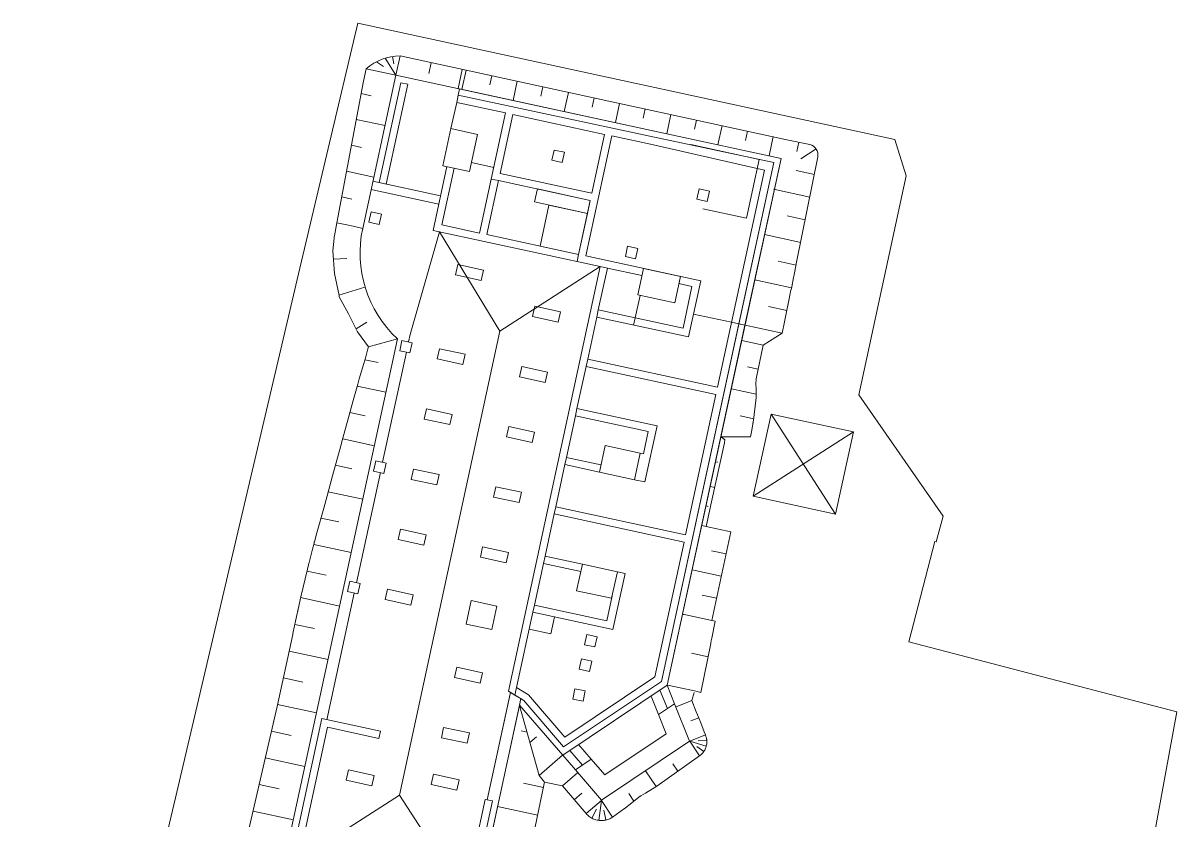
# Model space of a CAD drawing. Header units: metres. Extents: x 2679952 to 2680062, y 1247416 to 1247568.
# Drawn here: x 2679952.5 to 2680062.1, y 1247491.8 to 1247567.6 of the extents above; entities that cross this region are included whole.
import ezdxf

# ---------------------------------------------------------------- set-up
doc = ezdxf.new("R2010")
doc.units = ezdxf.units.M
doc.layers.add('flaeche', color=7, linetype='Continuous', lineweight=9, true_color=0xffffff)
doc.layers.add('linie', color=7, linetype='Continuous', lineweight=9)

msp = doc.modelspace()

# ---------------------------------------------------------------- linework, layer by layer
at = {"layer": 'flaeche'}
msp.add_lwpolyline([(2680025.71, 1247416.73, -0.036704), (2679986.75, 1247423.69), (2679952.46, 1247432.45), (2679962.7, 1247476), (2679967.06, 1247494.49), (2679972.15, 1247516.11), (2679977.56, 1247539.18), (2679978.64, 1247543.77), (2679984.27, 1247567.59), (2680035.31, 1247556.54), (2680036.38, 1247553.08), (2680031.9, 1247532.27), (2680039.89, 1247520.72), (2680039.23, 1247518.3), (2680039.12, 1247518.32), (2680036.63, 1247508.8), (2680062.12, 1247502.13), (2680059.12, 1247485.89), (2680049.26, 1247445.16), (2680042.09, 1247415.51, -0.015199)], format="xyb", close=True, dxfattribs=at)
at = {"layer": 'linie'}
for p, q in [((2679987.57, 1247564.41), (2679987.7, 1247563.71)), ((2679987.89, 1247562.64), (2679988.29, 1247564.47)), ((2679985.07, 1247563.26), (2679984.81, 1247562.06)), ((2679985.07, 1247563.26), (2679987.89, 1247562.64)), ((2679986.05, 1247563.92), (2679986.71, 1247563.46)), ((2679986.86, 1247564.25), (2679987.89, 1247562.64)), ((2679991.24, 1247563.83), (2679991.02, 1247562.8)), ((2679994.2, 1247563.19), (2679993.8, 1247561.37)), ((2679994.57, 1247563.11), (2679994.17, 1247561.29)), ((2679997, 1247562.59), (2679996.81, 1247561.72)), ((2679984.81, 1247562.06), (2679982.29, 1247548.62)), ((2679999.43, 1247562.06), (2679999.04, 1247560.23)), ((2680001.86, 1247561.53), (2680001.68, 1247560.66)), ((2679984.59, 1247560.9), (2679985.55, 1247560.69)), ((2680004.3, 1247561.01), (2680003.9, 1247559.18)), ((2680006.73, 1247560.48), (2680006.54, 1247559.6)), ((2680009.16, 1247559.95), (2680008.77, 1247558.13)), ((2680011.59, 1247559.43), (2680011.4, 1247558.55)), ((2680014.03, 1247558.9), (2680013.63, 1247557.08)), ((2679984.13, 1247558.44), (2679986.86, 1247557.85)), ((2680016.46, 1247558.37), (2680016.27, 1247557.5)), ((2680018.89, 1247557.85), (2680018.49, 1247556.02)), ((2680021.32, 1247557.32), (2680021.13, 1247556.44)), ((2680023.75, 1247556.8), (2680023.36, 1247554.97)), ((2679983.67, 1247555.99), (2679984.63, 1247555.78)), ((2680026.19, 1247556.27), (2680026, 1247555.39)), ((2680027.85, 1247555.63), (2680026.38, 1247554.68)), ((2679983.21, 1247553.53), (2679985.8, 1247552.96)), ((2680027.67, 1247553.21), (2680025.95, 1247553.59)), ((2680027.24, 1247551.06), (2680023.77, 1247551.81)), ((2679982.75, 1247551.07), (2679983.71, 1247550.86)), ((2680026.8, 1247548.9), (2680025.09, 1247549.27)), ((2679982.29, 1247548.62), (2679982.05, 1247547.37)), ((2679982.29, 1247548.62), (2679983.24, 1247548.41)), ((2679982.29, 1247548.62), (2679982.29, 1247548.62)), ((2679983.24, 1247548.41), (2679983.83, 1247548.28)), ((2679983.83, 1247548.28), (2679984.74, 1247548.08)), ((2679982.02, 1247547.14), (2679981.89, 1247545.96)), ((2679982.03, 1247547.21), (2679982.02, 1247547.14)), ((2679982.04, 1247547.29), (2679982.03, 1247547.21)), ((2679982.05, 1247547.37), (2679982.04, 1247547.29)), ((2680026.37, 1247546.74), (2680022.91, 1247547.49)), ((2679981.89, 1247545.96), (2679982.05, 1247543.81)), ((2679981.95, 1247545.17), (2679983.22, 1247545.22)), ((2680025.92, 1247544.59), (2680024.21, 1247544.96)), ((2680025.71, 1247543.52), (2680025.98, 1247544.86)), ((2679982.05, 1247543.81), (2679982.49, 1247541.69)), ((2680025.69, 1247543.46), (2680025.71, 1247543.52)), ((2679982.48, 1247541.73), (2679984.95, 1247542.48)), ((2680025.49, 1247542.43), (2680022.02, 1247543.18)), ((2680025.48, 1247542.36), (2680025.51, 1247542.52)), ((2680025.51, 1247542.52), (2680025.68, 1247543.41)), ((2680025.68, 1247543.41), (2680025.69, 1247543.46)), ((2679982.49, 1247541.69), (2679982.51, 1247541.59)), ((2679982.51, 1247541.59), (2679983.38, 1247539.95)), ((2680025.24, 1247541.24), (2680025.38, 1247541.9)), ((2680025.38, 1247541.91), (2680025.41, 1247542.05)), ((2680025.38, 1247541.9), (2680025.38, 1247541.91)), ((2680025.41, 1247542.05), (2680025.44, 1247542.2)), ((2680025.41, 1247542.05), (2680025.41, 1247542.05)), ((2680025.44, 1247542.21), (2680025.48, 1247542.36)), ((2680025.44, 1247542.2), (2680025.44, 1247542.21)), ((2680025.48, 1247542.36), (2680025.48, 1247542.36)), ((2680025.48, 1247542.36), (2680025.48, 1247542.36)), ((2680025.04, 1247540.28), (2680023.3, 1247540.65)), ((2680024.83, 1247539.2), (2680025.11, 1247540.64)), ((2680025.11, 1247540.64), (2680025.12, 1247540.65)), ((2680025.12, 1247540.69), (2680025.13, 1247540.7)), ((2680025.12, 1247540.68), (2680025.12, 1247540.69)), ((2680025.12, 1247540.67), (2680025.12, 1247540.68)), ((2680025.12, 1247540.66), (2680025.12, 1247540.67)), ((2680025.12, 1247540.65), (2680025.12, 1247540.66)), ((2680025.13, 1247540.73), (2680025.14, 1247540.74)), ((2680025.13, 1247540.72), (2680025.13, 1247540.73)), ((2680025.13, 1247540.71), (2680025.13, 1247540.72)), ((2680025.13, 1247540.7), (2680025.13, 1247540.71)), ((2680025.14, 1247540.79), (2680025.15, 1247540.82)), ((2680025.14, 1247540.78), (2680025.14, 1247540.79)), ((2680025.14, 1247540.77), (2680025.14, 1247540.78)), ((2680025.14, 1247540.75), (2680025.14, 1247540.77)), ((2680025.14, 1247540.74), (2680025.14, 1247540.75)), ((2680025.15, 1247540.84), (2680025.16, 1247540.86)), ((2680025.15, 1247540.82), (2680025.15, 1247540.84)), ((2680025.16, 1247540.88), (2680025.17, 1247540.91)), ((2680025.16, 1247540.86), (2680025.16, 1247540.88)), ((2680025.17, 1247540.91), (2680025.18, 1247540.97)), ((2680025.18, 1247540.98), (2680025.23, 1247541.21)), ((2680025.18, 1247540.97), (2680025.18, 1247540.98)), ((2680025.23, 1247541.21), (2680025.24, 1247541.24)), ((2679983.38, 1247539.95), (2679984.26, 1247538.24)), ((2679984.11, 1247538.53), (2679985.14, 1247539.18)), ((2680019.8, 1247539.16), (2680020.48, 1247539.01)), ((2680024.59, 1247538.12), (2680024.83, 1247539.2)), ((2679984.26, 1247538.24), (2679985.29, 1247536.81)), ((2679997.76, 1247538.3), (2679988.23, 1247494.22)), ((2680021.07, 1247538.89), (2680020.63, 1247538.98)), ((2680024.59, 1247538.12), (2680021.09, 1247538.88)), ((2680022.81, 1247536.98), (2680024.59, 1247538.12)), ((2679985.29, 1247536.81), (2679988.04, 1247537.59)), ((2680022.81, 1247536.98), (2680020.78, 1247537.42)), ((2680022.12, 1247533.77), (2680022.81, 1247536.98)), ((2679985.03, 1247535.89), (2679984.84, 1247535.25)), ((2679985.24, 1247536.64), (2679985.03, 1247535.89)), ((2679985.29, 1247536.81), (2679985.24, 1247536.64)), ((2679985.29, 1247536.81), (2679985.29, 1247536.81)), ((2679984.84, 1247535.25), (2679984.41, 1247533.77)), ((2679984.94, 1247535.6), (2679986.22, 1247535.33)), ((2680022.32, 1247534.69), (2680021.3, 1247534.91)), ((2679984.41, 1247533.77), (2679984.27, 1247533.29)), ((2680022.11, 1247533.27), (2680022.12, 1247533.77)), ((2679984.21, 1247533.06), (2679983.84, 1247531.72)), ((2679984.27, 1247533.27), (2679984.21, 1247533.06)), ((2679984.22, 1247533.1), (2679986.94, 1247532.51)), ((2679984.27, 1247533.29), (2679984.27, 1247533.27)), ((2679984.27, 1247533.27), (2679984.27, 1247533.27)), ((2680022.12, 1247532.34), (2680019.79, 1247532.84)), ((2680022.12, 1247532.83), (2680022.11, 1247533.27)), ((2680022.13, 1247531.93), (2680022.12, 1247532.83)), ((2679983.84, 1247531.72), (2679983.26, 1247529.64)), ((2680021.88, 1247529.85), (2680022.1, 1247531.74)), ((2680022.1, 1247531.74), (2680022.11, 1247531.77)), ((2680022.11, 1247531.81), (2680022.13, 1247531.92)), ((2680022.11, 1247531.79), (2680022.11, 1247531.81)), ((2680022.11, 1247531.77), (2680022.11, 1247531.79)), ((2680022.13, 1247531.92), (2680022.13, 1247531.93)), ((2679983.53, 1247530.59), (2679984.96, 1247530.28)), ((2679983.26, 1247529.64), (2679982.74, 1247527.69)), ((2680021.9, 1247529.99), (2680020.6, 1247530.27)), ((2680021.71, 1247528.92), (2680021.78, 1247529.32)), ((2680021.78, 1247529.32), (2680021.81, 1247529.48)), ((2680021.81, 1247529.48), (2680021.83, 1247529.56)), ((2680021.83, 1247529.56), (2680021.84, 1247529.61)), ((2680021.84, 1247529.61), (2680021.85, 1247529.65)), ((2680021.85, 1247529.69), (2680021.88, 1247529.85)), ((2680021.85, 1247529.67), (2680021.85, 1247529.69)), ((2680021.85, 1247529.65), (2680021.85, 1247529.67)), ((2680021.88, 1247529.85), (2680021.88, 1247529.85)), ((2680018.8, 1247528.27), (2680021.5, 1247528.28)), ((2680019.17, 1247528), (2680018.8, 1247528.27)), ((2680021.5, 1247528.28), (2680021.5, 1247528.28)), ((2680021.5, 1247528.28), (2680021.56, 1247528.27)), ((2680021.56, 1247528.27), (2680021.59, 1247528.27)), ((2680021.59, 1247528.27), (2680021.71, 1247528.92)), ((2679982.73, 1247527.65), (2679982.29, 1247526.07)), ((2679982.74, 1247527.69), (2679982.73, 1247527.68)), ((2679982.73, 1247527.68), (2679982.73, 1247527.66)), ((2679982.73, 1247527.66), (2679982.73, 1247527.65)), ((2679982.74, 1247527.69), (2679982.74, 1247527.69)), ((2679982.84, 1247528.08), (2679985.85, 1247527.43)), ((2680017.89, 1247522.08), (2680019.11, 1247527.71)), ((2680019.11, 1247527.74), (2680019.17, 1247528)), ((2680019.11, 1247527.72), (2680019.11, 1247527.74)), ((2680019.11, 1247527.71), (2680019.11, 1247527.72)), ((2679982.29, 1247526.07), (2679981.87, 1247524.57)), ((2680003.95, 1247525.63), (2680004.1, 1247526.32)), ((2679982.15, 1247525.57), (2679983.72, 1247525.23)), ((2680018.29, 1247525.91), (2680018.49, 1247525.86)), ((2679981.87, 1247524.57), (2679981.35, 1247522.66)), ((2679981.46, 1247523.06), (2679984.75, 1247522.35)), ((2680017.78, 1247523.55), (2680018.19, 1247523.46)), ((2679981.35, 1247522.66), (2679981.03, 1247521.49)), ((2680017.38, 1247521.7), (2680017.58, 1247521.65)), ((2680017.39, 1247519.75), (2680017.89, 1247522.08)), ((2679981.03, 1247521.49), (2679980.38, 1247519.16)), ((2679980.77, 1247520.55), (2679982.48, 1247520.18)), ((2680016.98, 1247519.84), (2680017.39, 1247519.75)), ((2680019.73, 1247519.25), (2680017.39, 1247519.75)), ((2679980.15, 1247518.29), (2679980.14, 1247518.26)), ((2679980.38, 1247519.16), (2679980.15, 1247518.29)), ((2680017.91, 1247510.82), (2680019.73, 1247519.25)), ((2679979.88, 1247517.21), (2679979.65, 1247516.33)), ((2679979.98, 1247517.61), (2679979.88, 1247517.21)), ((2679980.12, 1247518.18), (2679979.98, 1247517.61)), ((2679980.09, 1247518.04), (2679983.65, 1247517.27)), ((2679980.13, 1247518.22), (2679980.12, 1247518.18)), ((2679980.14, 1247518.26), (2679980.13, 1247518.22)), ((2680019.28, 1247517.14), (2680017.9, 1247517.44)), ((2679979.6, 1247516.11), (2679979.5, 1247515.7)), ((2679979.63, 1247516.26), (2679979.6, 1247516.11)), ((2679979.65, 1247516.33), (2679979.63, 1247516.26)), ((2679979.5, 1247515.7), (2679978.86, 1247513.08)), ((2679979.46, 1247515.52), (2679981.28, 1247515.12)), ((2680018.82, 1247515.03), (2680016.06, 1247515.63)), ((2679978.86, 1247513.08), (2679978.61, 1247511.9)), ((2679978.84, 1247512.99), (2679982.55, 1247512.19)), ((2680018.36, 1247512.93), (2680016.99, 1247513.22)), ((2679978.58, 1247511.76), (2679978.57, 1247511.72)), ((2679978.57, 1247511.72), (2679978.57, 1247511.7)), ((2679978.59, 1247511.8), (2679978.58, 1247511.78)), ((2679978.58, 1247511.78), (2679978.58, 1247511.76)), ((2679978.6, 1247511.84), (2679978.59, 1247511.82)), ((2679978.59, 1247511.82), (2679978.59, 1247511.8)), ((2679978.61, 1247511.9), (2679978.6, 1247511.86)), ((2679978.6, 1247511.86), (2679978.6, 1247511.84)), ((2679978.52, 1247511.47), (2679978.1, 1247509.57)), ((2679978.54, 1247511.57), (2679978.52, 1247511.51)), ((2679978.52, 1247511.51), (2679978.52, 1247511.49)), ((2679978.52, 1247511.49), (2679978.52, 1247511.47)), ((2679978.55, 1247511.62), (2679978.54, 1247511.59)), ((2679978.54, 1247511.59), (2679978.54, 1247511.57)), ((2679978.56, 1247511.66), (2679978.55, 1247511.64)), ((2679978.55, 1247511.64), (2679978.55, 1247511.62)), ((2679978.57, 1247511.7), (2679978.56, 1247511.68)), ((2679978.56, 1247511.68), (2679978.56, 1247511.66)), ((2680017.91, 1247510.82), (2680015.15, 1247511.42)), ((2680015.21, 1247511.37), (2680015.15, 1247511.42)), ((2680018.24, 1247510.75), (2680017.91, 1247510.82)), ((2680017.92, 1247509.15), (2680018.24, 1247510.75)), ((2679978.1, 1247509.57), (2679978.09, 1247509.5)), ((2679978.29, 1247510.45), (2679980.15, 1247510.05)), ((2679978.09, 1247509.5), (2679976.61, 1247502.64)), ((2680016.88, 1247503.99), (2680017.81, 1247508.63)), ((2680017.81, 1247508.63), (2680017.82, 1247508.69)), ((2680017.82, 1247508.69), (2680017.84, 1247508.75)), ((2680017.84, 1247508.75), (2680017.85, 1247508.81)), ((2680017.85, 1247508.81), (2680017.86, 1247508.87)), ((2680017.86, 1247508.87), (2680017.87, 1247508.92)), ((2680017.87, 1247508.92), (2680017.88, 1247508.98)), ((2680017.88, 1247508.98), (2680017.9, 1247509.04)), ((2680017.9, 1247509.04), (2680017.91, 1247509.1)), ((2680017.91, 1247509.1), (2680017.92, 1247509.15)), ((2679977.75, 1247507.91), (2679981.45, 1247507.11)), ((2680017.56, 1247507.37), (2680015.99, 1247507.71)), ((2679977.2, 1247505.37), (2679979.05, 1247504.97)), ((2680016.27, 1247504.12), (2680013.7, 1247504.68)), ((2680016.88, 1247503.99), (2680016.27, 1247504.12)), ((2680016.02, 1247503.2), (2680014.52, 1247502.6)), ((2680016.02, 1247503.2), (2680016.23, 1247503.99)), ((2680016.44, 1247502.15), (2680016.02, 1247503.2)), ((2679976.61, 1247502.64), (2679973.76, 1247490.29)), ((2679976.65, 1247502.83), (2679980.35, 1247502.03)), ((2680001.51, 1247496.1), (2679999.64, 1247502.75)), ((2680016.56, 1247501.85), (2680016.44, 1247502.15)), ((2680016.86, 1247501.09), (2680016.56, 1247501.85)), ((2680016.56, 1247501.85), (2680016.56, 1247501.85)), ((2680016.56, 1247501.85), (2680016.56, 1247501.85)), ((2680016.56, 1247501.85), (2680016.56, 1247501.85)), ((2680016.67, 1247501.57), (2680015.92, 1247501.27)), ((2680017.19, 1247500.25), (2680016.86, 1247501.09)), ((2679976.07, 1247500.3), (2679977.93, 1247499.89)), ((2680000.36, 1247500.2), (2679999.81, 1247500.32)), ((2680000.63, 1247499.22), (2680001.26, 1247499.75)), ((2680017.32, 1247499.94), (2680015.83, 1247499.34)), ((2680017.32, 1247499.94), (2680017.19, 1247500.25)), ((2680017.36, 1247499.81), (2680017.32, 1247499.94)), ((2680017.4, 1247499.68), (2680017.36, 1247499.81)), ((2680017.42, 1247499.55), (2680017.4, 1247499.68)), ((2680017.38, 1247498.86), (2680015.83, 1247499.34)), ((2680016.75, 1247497.96), (2680015.83, 1247499.34)), ((2680017.15, 1247498.36), (2680016.49, 1247498.85)), ((2680017.44, 1247499.41), (2680016.63, 1247499.37)), ((2680017.24, 1247498.51), (2680017.29, 1247498.6)), ((2680017.29, 1247498.6), (2680017.33, 1247498.7)), ((2680017.33, 1247498.7), (2680017.37, 1247498.8)), ((2680017.37, 1247498.8), (2680017.39, 1247498.9)), ((2680017.39, 1247498.9), (2680017.42, 1247499.01)), ((2680017.43, 1247499.52), (2680017.42, 1247499.55)), ((2680017.42, 1247499.01), (2680017.43, 1247499.11)), ((2680017.43, 1247499.43), (2680017.43, 1247499.52)), ((2680017.44, 1247499.32), (2680017.43, 1247499.43)), ((2680017.43, 1247499.11), (2680017.44, 1247499.22)), ((2680017.44, 1247499.22), (2680017.44, 1247499.32)), ((2679975.48, 1247497.76), (2679979.25, 1247496.95)), ((2680001.51, 1247496.1), (2680003.73, 1247498.01)), ((2680012.69, 1247495.07), (2680016.75, 1247497.96)), ((2680016.75, 1247497.96), (2680016.84, 1247498.02)), ((2680016.84, 1247498.02), (2680016.92, 1247498.09)), ((2680016.92, 1247498.09), (2680016.99, 1247498.17)), ((2680016.99, 1247498.17), (2680017.06, 1247498.24)), ((2680017.06, 1247498.24), (2680017.13, 1247498.33)), ((2680017.13, 1247498.33), (2680017.19, 1247498.42)), ((2680017.19, 1247498.42), (2680017.24, 1247498.51)), ((2680012.63, 1247495.03), (2680011.63, 1247496.53)), ((2680014.69, 1247496.49), (2680014.21, 1247497.21)), ((2680001.93, 1247494.96), (2680000.03, 1247495.37)), ((2680000.36, 1247487.52), (2680002, 1247495.33)), ((2680002.03, 1247495.47), (2680001.51, 1247496.1)), ((2680002, 1247495.33), (2680002.03, 1247495.47)), ((2680002.03, 1247495.47), (2680003.72, 1247495.12)), ((2680003.72, 1247495.12), (2680005.16, 1247496.35)), ((2679974.9, 1247495.23), (2679976.8, 1247494.82)), ((2680003.72, 1247495.12), (2680005.97, 1247492.47)), ((2680004.85, 1247493.79), (2680005.57, 1247494.41)), ((2680010.52, 1247493.64), (2680010.02, 1247494.38)), ((2680011.17, 1247494.14), (2680011.6, 1247494.4)), ((2680011.6, 1247494.4), (2680012.69, 1247495.07)), ((2680001.37, 1247492.32), (2679997.56, 1247493.15)), ((2680005.97, 1247492.47), (2680007.43, 1247493.72)), ((2680007.17, 1247491.82), (2680007.43, 1247493.72)), ((2680007.43, 1247493.72), (2680008.49, 1247492.14)), ((2680009.72, 1247493), (2680011.12, 1247494.11)), ((2680011.12, 1247494.11), (2680011.14, 1247494.12)), ((2680011.14, 1247494.12), (2680011.17, 1247494.14)), ((2679974.32, 1247492.7), (2679978.15, 1247491.87)), ((2680005.97, 1247492.47), (2680006.04, 1247492.39)), ((2680006.04, 1247492.39), (2680006.12, 1247492.32)), ((2680006.12, 1247492.32), (2680006.19, 1247492.25)), ((2680006.19, 1247492.25), (2680006.27, 1247492.19)), ((2680006.27, 1247492.19), (2680006.36, 1247492.13)), ((2680006.36, 1247492.13), (2680006.44, 1247492.07)), ((2680006.44, 1247492.07), (2680006.53, 1247492.02)), ((2680006.51, 1247492.03), (2680006.97, 1247492.88)), ((2680006.53, 1247492.02), (2680006.62, 1247491.97)), ((2680006.62, 1247491.97), (2680006.72, 1247491.93)), ((2680007.86, 1247491.86), (2680007.64, 1247492.79)), ((2680008.12, 1247491.94), (2680008.22, 1247491.98)), ((2680008.22, 1247491.98), (2680008.31, 1247492.03)), ((2680008.31, 1247492.03), (2680008.4, 1247492.08)), ((2680008.4, 1247492.08), (2680008.49, 1247492.14)), ((2680008.49, 1247492.14), (2680009.19, 1247492.63)), ((2680009.19, 1247492.63), (2680009.72, 1247493)), ((2680006.72, 1247491.93), (2680006.82, 1247491.9)), ((2680006.82, 1247491.9), (2680006.91, 1247491.87)), ((2680006.91, 1247491.87), (2680007.01, 1247491.84)), ((2680007.01, 1247491.84), (2680007.12, 1247491.83)), ((2680007.12, 1247491.83), (2680007.22, 1247491.81)), ((2680007.22, 1247491.81), (2680007.32, 1247491.8)), ((2680007.32, 1247491.8), (2680007.42, 1247491.8)), ((2680007.42, 1247491.8), (2680007.53, 1247491.81)), ((2680007.53, 1247491.81), (2680007.63, 1247491.81)), ((2680007.63, 1247491.81), (2680007.73, 1247491.83)), ((2680007.73, 1247491.83), (2680007.83, 1247491.85)), ((2680007.83, 1247491.85), (2680007.93, 1247491.88)), ((2680007.93, 1247491.88), (2680008.03, 1247491.91)), ((2680008.03, 1247491.91), (2680008.12, 1247491.94))]:
    msp.add_line(p, q, dxfattribs=at)
for points in [[(2679985.07, 1247563.26, -0.176141), (2679988.29, 1247564.47)], [(2679982.25, 1247435.67), (2679982.84, 1247435.54), (2679991.96, 1247477.69), (2679994.81, 1247480.43), (2679999.65, 1247502.78), (2680003.75, 1247498.02), (2680013.67, 1247504.66), (2680024.5, 1247554.73), (2680013.63, 1247557.08), (2679987.89, 1247562.64), (2679984.74, 1247548.08, 0.265015), (2679988.04, 1247537.59)], [(2680025.98, 1247544.86), (2680027.98, 1247554.87, 0.409761), (2680027.22, 1247556.05), (2680025.06, 1247556.51)]]:
    msp.add_lwpolyline(points, format="xyb", dxfattribs=at)
for points in [[(2679988.29, 1247564.47), (2680025.06, 1247556.51)], [(2679993.43, 1247553.81), (2679992.26, 1247548.42), (2679995.85, 1247547.64), (2679998.32, 1247559.06), (2679993.67, 1247560.06), (2679993.82, 1247560.75), (2680012.92, 1247556.64), (2680023.8, 1247554.34), (2680013.13, 1247505.02), (2680003.83, 1247498.8), (2680000.06, 1247503.22), (2679998.6, 1247504.1), (2680007.31, 1247544.45), (2679991.43, 1247547.88), (2679992.74, 1247553.96)], [(2679993.67, 1247560.06), (2679993.13, 1247557.57)], [(2680021.2, 1247549.06), (2680022.41, 1247554.64), (2680015.93, 1247556.04)], [(2679997.2, 1247553.87), (2679995.07, 1247554.33)], [(2679985.71, 1247552.57), (2679992.14, 1247551.18)], [(2680005.26, 1247545.61), (2680006.37, 1247550.74), (2679997.65, 1247552.63), (2679996.54, 1247547.49), (2680005.26, 1247545.61)], [(2679997.65, 1247552.63), (2679996.96, 1247552.77)], [(2679985.54, 1247551.77), (2679991.97, 1247550.38)], [(2680017.08, 1247549.95), (2680021.2, 1247549.06)], [(2679992.03, 1247547.75), (2679989.26, 1247537.99), (2679989.1, 1247537.29)], [(2679992.03, 1247547.75), (2679997.76, 1247538.3)], [(2680005.26, 1247545.61), (2680005.11, 1247544.92)], [(2680007.31, 1247544.45), (2679997.76, 1247538.3)], [(2680011.27, 1247543.59), (2680007.99, 1247544.3), (2680007.13, 1247540.34), (2680015.18, 1247538.6), (2680016.03, 1247542.56), (2680014.79, 1247542.83)], [(2680007.99, 1247544.3), (2680007.31, 1247544.45)], [(2680011.1, 1247541.71), (2680010.64, 1247539.58)], [(2680006.98, 1247539.66), (2680007.13, 1247540.34)], [(2680010.64, 1247539.58), (2680010.49, 1247538.9)], [(2680019.8, 1247539.16), (2680016.18, 1247539.94)], [(2679988.04, 1247537.59), (2679976.91, 1247486.13), (2679978.17, 1247485.86), (2679967.98, 1247438.75), (2679968.56, 1247438.63)], [(2679988.89, 1247536.31), (2679986.63, 1247525.85)], [(2680007.23, 1247524.92), (2680003.95, 1247525.63), (2680003.08, 1247521.62), (2680015.43, 1247518.95), (2680018.31, 1247532.3), (2680005.97, 1247534.97), (2680005.1, 1247530.96), (2680012.71, 1247529.31), (2680011.55, 1247523.99), (2680010.56, 1247524.2)], [(2680006.12, 1247535.65), (2680005.97, 1247534.97)], [(2680005.1, 1247530.96), (2680004.95, 1247530.27)], [(2680023.55, 1247530.44), (2680029.68, 1247520.93)], [(2680007.38, 1247525.61), (2680004.1, 1247526.32), (2680004.95, 1247530.27), (2680011.87, 1247528.78), (2680011.41, 1247526.65), (2680011.1, 1247526.72)], [(2680021.86, 1247522.62), (2680031.37, 1247528.75)], [(2679986.42, 1247524.87), (2679984.15, 1247514.41)], [(2680003.08, 1247521.62), (2680002.94, 1247520.94)], [(2680008.94, 1247515.45), (2680009.67, 1247515.29), (2680008.52, 1247509.96), (2680000.92, 1247511.61), (2679999.37, 1247504.45), (2680000.51, 1247503.76), (2680003.96, 1247499.73), (2680012.51, 1247505.45), (2680015.28, 1247518.27), (2680002.94, 1247520.94), (2680002.07, 1247516.93), (2680005.62, 1247516.17)], [(2680005.47, 1247515.48), (2680001.92, 1247516.25), (2680001.06, 1247512.29), (2680007.93, 1247510.8), (2680008.45, 1247513.17)], [(2680002.07, 1247516.93), (2680001.92, 1247516.25)], [(2679983.94, 1247513.43), (2679981.34, 1247501.39)], [(2680001.06, 1247512.29), (2680000.92, 1247511.61)], [(2680000.56, 1247509.98), (2680002.61, 1247509.54), (2680002.96, 1247511.16)], [(2679999.37, 1247504.45), (2679999.21, 1247503.73)], [(2680013.7, 1247502.45), (2680012.99, 1247504.21)], [(2680014.38, 1247502.9), (2680013.67, 1247504.66)], [(2679996.57, 1247493.78), (2679998.75, 1247503.84)], [(2679999.78, 1247503.39), (2679999.64, 1247502.75)], [(2680012.85, 1247501.88), (2680012.14, 1247503.64)], [(2680006.46, 1247497.63), (2680005.25, 1247499.03)], [(2680004.95, 1247496.63), (2680003.75, 1247498.02)], [(2680005.62, 1247497.07), (2680004.42, 1247498.47)], [(2679978.66, 1247488.08), (2679988.23, 1247494.22)], [(2679994.4, 1247484.68), (2679988.23, 1247494.22)]]:
    msp.add_lwpolyline(points, dxfattribs=at)
for points in [[(2679989.04, 1247561.78), (2679988.35, 1247561.93), (2679986.3, 1247552.44), (2679986.98, 1247552.29)], [(2680013.63, 1247557.08), (2679993.95, 1247561.33), (2679993.82, 1247560.75), (2680012.93, 1247556.64), (2680023.8, 1247554.34), (2680020.48, 1247539.01), (2680021.07, 1247538.89), (2680024.5, 1247554.73)], [(2679997.79, 1247553.31), (2679999.01, 1247558.91), (2680007.73, 1247557.02), (2680006.52, 1247551.42)], [(2679993.13, 1247557.57), (2679995.65, 1247557.02), (2679994.89, 1247553.49), (2679992.37, 1247554.04)], [(2679993.08, 1247557.34), (2679993.08, 1247557.34)], [(2680018.46, 1247532.98), (2680006.12, 1247535.65), (2680006.98, 1247539.66), (2680015.71, 1247537.77), (2680016.86, 1247543.1), (2680005.94, 1247545.46), (2680008.41, 1247556.87), (2680012.09, 1247556.08), (2680022.93, 1247553.63)], [(2680003.91, 1247555.31), (2680002.93, 1247555.52), (2680002.72, 1247554.55), (2680003.69, 1247554.34)], [(2680001.34, 1247551.83), (2680001.07, 1247550.6), (2680006.1, 1247549.51), (2680006.37, 1247550.74)], [(2680016.51, 1247550.86), (2680017.48, 1247550.65), (2680017.69, 1247551.62), (2680016.72, 1247551.83)], [(2680006.1, 1247549.51), (2680002.44, 1247550.3), (2680001.59, 1247546.4), (2680005.26, 1247545.61)], [(2679985.33, 1247548.66), (2679985.54, 1247549.64), (2679986.52, 1247549.43), (2679986.31, 1247548.45)], [(2680010.89, 1247546.18), (2680009.91, 1247546.39), (2680009.7, 1247545.41), (2680010.68, 1247545.2)], [(2679993.56, 1247543.66), (2679993.77, 1247544.64), (2679996.21, 1247544.11), (2679996, 1247543.13)], [(2680014.4, 1247541), (2680010.88, 1247541.76), (2680011.42, 1247544.27), (2680014.94, 1247543.51)], [(2680000.88, 1247539.7), (2680001.09, 1247540.68), (2680003.54, 1247540.15), (2680003.32, 1247539.17)], [(2680021.07, 1247538.89), (2680020.48, 1247539.01), (2680013.13, 1247505.02), (2680003.83, 1247498.8), (2680000.06, 1247503.22), (2679999.78, 1247503.39), (2679999.65, 1247502.78), (2680003.75, 1247498.02), (2680013.67, 1247504.66)], [(2679988.26, 1247536.45), (2679988.47, 1247537.42), (2679989.45, 1247537.21), (2679989.23, 1247536.24)], [(2679991.83, 1247535.67), (2679992.04, 1247536.65), (2679994.48, 1247536.12), (2679994.27, 1247535.15)], [(2679999.64, 1247533.98), (2679999.86, 1247534.96), (2680002.3, 1247534.43), (2680002.09, 1247533.45)], [(2679990.59, 1247529.96), (2679990.8, 1247530.93), (2679993.25, 1247530.41), (2679993.03, 1247529.43)], [(2680021.86, 1247522.62), (2680023.55, 1247530.44), (2680031.37, 1247528.75), (2680029.68, 1247520.93)], [(2679998.41, 1247528.27), (2679998.62, 1247529.24), (2680001.06, 1247528.71), (2680000.85, 1247527.74)], [(2680007.78, 1247527.44), (2680011.1, 1247526.72), (2680010.56, 1247524.2), (2680007.23, 1247524.92)], [(2679985.78, 1247525.01), (2679985.99, 1247525.98), (2679986.97, 1247525.77), (2679986.76, 1247524.79)], [(2679989.35, 1247524.23), (2679989.56, 1247525.21), (2679992.01, 1247524.68), (2679991.8, 1247523.7)], [(2679997.17, 1247522.55), (2679997.38, 1247523.53), (2679999.82, 1247523), (2679999.61, 1247522.02)], [(2679988.33, 1247519.49), (2679990.77, 1247518.96), (2679990.56, 1247517.99), (2679988.12, 1247518.52)], [(2679995.93, 1247516.83), (2679996.14, 1247517.81), (2679998.59, 1247517.28), (2679998.38, 1247516.3)], [(2680005.62, 1247516.17), (2680008.94, 1247515.45), (2680008.39, 1247512.93), (2680005.07, 1247513.65)], [(2679983.31, 1247513.57), (2679983.52, 1247514.55), (2679984.5, 1247514.34), (2679984.29, 1247513.36)], [(2679987.09, 1247513.78), (2679989.53, 1247513.25), (2679989.32, 1247512.27), (2679986.88, 1247512.8)], [(2679994.56, 1247510.48), (2679995.04, 1247512.72), (2679997.49, 1247512.19), (2679997, 1247509.95)], [(2680006.03, 1247509.49), (2680007.01, 1247509.28), (2680006.79, 1247508.3), (2680005.82, 1247508.51)], [(2679993.46, 1247505.39), (2679993.67, 1247506.37), (2679996.11, 1247505.84), (2679995.9, 1247504.87)], [(2680005.53, 1247507.17), (2680006.5, 1247506.96), (2680006.29, 1247505.98), (2680005.32, 1247506.19)], [(2680004.91, 1247504.33), (2680005.89, 1247504.12), (2680005.68, 1247503.14), (2680004.7, 1247503.35)], [(2679999.64, 1247502.75), (2679999.78, 1247503.39), (2679999.37, 1247503.64), (2679998.78, 1247503.99), (2679996.57, 1247493.78), (2679997.06, 1247493.67), (2679994.94, 1247483.85), (2679995.52, 1247483.72)], [(2680014.38, 1247502.9), (2680012.85, 1247501.88), (2680013.58, 1247500.04), (2680007.75, 1247496.14), (2680006.46, 1247497.63), (2680004.95, 1247496.63), (2680007.43, 1247493.75), (2680015.81, 1247499.36)], [(2679994.4, 1247484.68), (2679978.66, 1247488.08), (2679981.39, 1247500.67), (2679986.27, 1247499.61), (2679986.42, 1247500.29), (2679980.85, 1247501.5), (2679977.83, 1247487.55), (2679994.94, 1247483.85), (2679997.06, 1247493.67), (2679996.38, 1247493.82)], [(2679992.22, 1247499.68), (2679992.43, 1247500.65), (2679994.88, 1247500.13), (2679994.67, 1247499.15)], [(2679983.17, 1247495.65), (2679983.38, 1247496.63), (2679985.82, 1247496.1), (2679985.61, 1247495.12)], [(2679991.26, 1247495.22), (2679991.47, 1247496.2), (2679993.91, 1247495.67), (2679993.7, 1247494.69)]]:
    msp.add_lwpolyline(points, close=True, dxfattribs=at)

doc.saveas('drawing.dxf')
